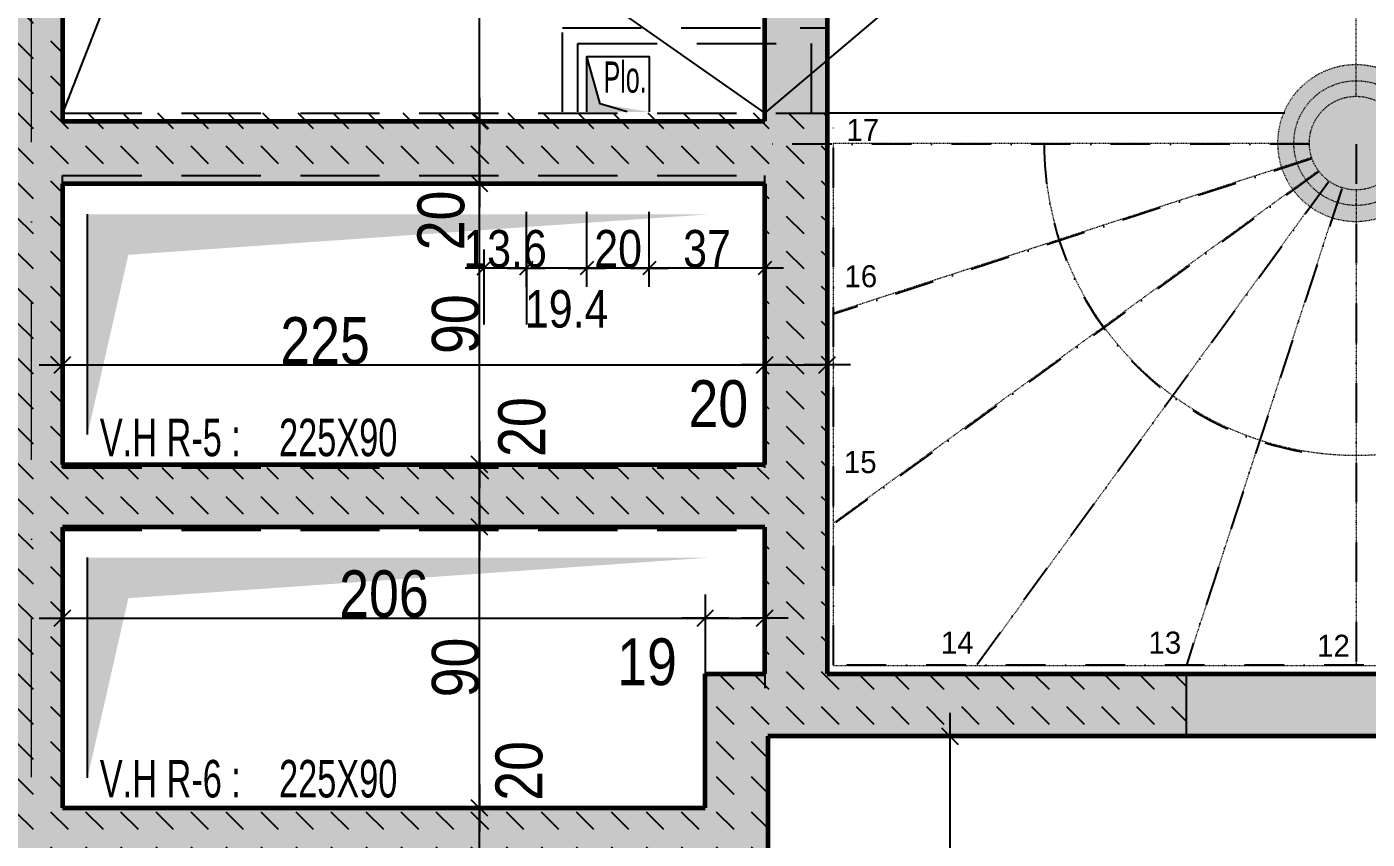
# Model space of a CAD drawing. Header units: millimetres. Extents: x 19188 to 26006, y -37354 to 0.
# Drawn here: x 20695.8 to 21125.3, y -35135 to -34874.7 of the extents above; entities that cross this region are included whole.
import ezdxf
from ezdxf.enums import TextEntityAlignment as Align

# ---------------------------------------------------------------- set-up
doc = ezdxf.new("R2010")
doc.units = ezdxf.units.MM
for name, pattern in [('CACHEX2', [19.05, 12.7, -6.35]), ('TIRETPTX2', [50.8, 25.4, -12.7, 0, -12.7]), ('VW-01', [0.41656, 0.20828, -0.20828])]:
    doc.linetypes.add(name, pattern=pattern)
for name, color, linetype in [('01_cote_gen', 4, 'Continuous'), ('01_linteaux', 2, 'Continuous'), ('01_murs_sup', 2, 'CACHEX2'), ('01_poch_murs', 253, 'Continuous'), ('01_resv', 32, 'Continuous'), ('01_texte', 230, 'Continuous'), ('AA_COTES', 2, 'Continuous')]:
    doc.layers.add(name, color=color, linetype=linetype)
for name, color, linetype, lineweight in [('01_murs_coup', 5, 'Continuous', 60), ('01_tram_axes', 2, 'TIRETPTX2', 9), ('_GAZELEC-RESERVATION 2', 6, 'Continuous', 18), ('B Aménagement intérieur', 7, 'Continuous', 5)]:
    doc.layers.add(name, color=color, linetype=linetype, lineweight=lineweight)
doc.styles.add('ARIAL NA', font='ARIALN.TTF')
doc.styles.add('Eurostile', font='')
doc.styles.add('STYLE2', font='ARIALN.TTF')
doc.styles.get('Eurostile').set_extended_font_data('Eurostile')
doc.dimstyles.new('JB50', dxfattribs={"dimscale": 0.1, "dimtxt": 150, "dimasz": 15, "dimexe": 0.1, "dimexo": 0.1, "dimgap": 0.09, "dimtad": 1, "dimdec": 1, "dimdsep": 46, "dimtxsty": 'STYLE2', "dimblk1": 'BOND_G', "dimblk2": 'BOND_D', "dimsah": 1, "dimcen": 1.5, "dimdle": 0.01, "dimse1": 1, "dimse2": 1, "dimclrd": 4, "dimclre": 2, "dimclrt": 6, "dimazin": 2, "dimtfac": 2.333333, "dimtdec": 1, "dimtix": 1, "dimtmove": 2, "dimatfit": 3, "dimldrblk": 'BOND_G', "dimfxl": 1, "dimtolj": 1, "dimtzin": 0, "dimarcsym": 0})
doc.dimstyles.new('JB50res', dxfattribs={"dimscale": 0.1, "dimtxt": 120, "dimasz": 12, "dimexe": 0.1, "dimexo": 0.1, "dimgap": 0.09, "dimtad": 1, "dimdec": 1, "dimdsep": 46, "dimtxsty": 'STYLE2', "dimblk1": 'BOND_G', "dimblk2": 'BOND_D', "dimsah": 1, "dimcen": 1.5, "dimdle": 0.01, "dimse1": 1, "dimse2": 1, "dimclrd": 4, "dimclre": 2, "dimclrt": 6, "dimazin": 2, "dimtfac": 2.333333, "dimtdec": 1, "dimtix": 1, "dimtmove": 2, "dimatfit": 3, "dimldrblk": 'BOND_G', "dimfxl": 1, "dimtolj": 1, "dimtzin": 0, "dimarcsym": 0})

# ---------------------------------------------------------------- blocks, each defined once
blk = doc.blocks.new('BOND_G')
at = {"layer": 'AA_COTES', "color": 0}
for p, q in [((0, -5), (0, 15)), ((5, 0), (-5, 0)), ((1.77, 1.77), (-1.77, -1.77))]:
    blk.add_line(p, q, dxfattribs=at)
blk = doc.blocks.new('BOND_D')
at = {"layer": 'AA_COTES', "color": 0}
for p, q in [((0, 5), (0, -15)), ((5, 0), (-5, 0)), ((-1.77, -1.77), (1.77, 1.77))]:
    blk.add_line(p, q, dxfattribs=at)
blk = doc.blocks.new('*D3092')
at = {"layer": '01_cote_gen', "color": 4, "lineweight": -2, "transparency": 16777216}
blk.add_line((20933.72, -34983.02), (20950.72, -34983.02), dxfattribs=at)
at = {"layer": 'Defpoints', "color": 0, "transparency": 16777216}
for p in [(20952.22, -34983.02), (20932.22, -34990.52), (20952.22, -34990.52)]:
    blk.add_point(p, dxfattribs=at)
at = {"layer": '01_cote_gen', "color": 4, "lineweight": -2, "transparency": 16777216, "xscale": 1.5, "yscale": 1.5, "zscale": 1.5, "rotation": 180}
blk.add_blockref('BOND_G', (20932.22, -34983.02), dxfattribs=at)
at = {"layer": '01_cote_gen', "color": 4, "lineweight": -2, "transparency": 16777216, "xscale": 1.5, "yscale": 1.5, "zscale": 1.5}
blk.add_blockref('BOND_D', (20952.22, -34983.02), dxfattribs=at)
at = {"layer": '01_cote_gen', "color": 6, "transparency": 16777216, "insert": (20917.35, -34995.54), "char_height": 15, "attachment_point": 5, "style": 'STYLE2'}
blk.add_mtext('\\A1;20', dxfattribs=at)
blk = doc.blocks.new('*D3093')
at = {"layer": '01_cote_gen', "color": 4, "lineweight": -2, "transparency": 16777216}
blk.add_line((20708.72, -35064.13), (20911.68, -35064.13), dxfattribs=at)
at = {"layer": 'Defpoints', "color": 0, "transparency": 16777216}
for p in [(20913.18, -35064.13), (20707.22, -35071.4), (20913.18, -35081.98)]:
    blk.add_point(p, dxfattribs=at)
at = {"layer": '01_cote_gen', "color": 4, "lineweight": -2, "transparency": 16777216, "xscale": 1.5, "yscale": 1.5, "zscale": 1.5, "rotation": 180}
blk.add_blockref('BOND_G', (20707.22, -35064.13), dxfattribs=at)
at = {"layer": '01_cote_gen', "color": 4, "lineweight": -2, "transparency": 16777216, "xscale": 1.5, "yscale": 1.5, "zscale": 1.5}
blk.add_blockref('BOND_D', (20913.18, -35064.13), dxfattribs=at)
at = {"layer": '01_cote_gen', "color": 6, "transparency": 16777216, "insert": (20810.2, -35056.46), "char_height": 15, "attachment_point": 5, "style": 'STYLE2'}
blk.add_mtext('\\A1;206', dxfattribs=at)
blk = doc.blocks.new('*D3094')
at = {"layer": '01_cote_gen', "color": 4, "lineweight": -2, "transparency": 16777216}
blk.add_line((20914.68, -35064.13), (20930.72, -35064.13), dxfattribs=at)
at = {"layer": 'Defpoints', "color": 0, "transparency": 16777216}
for p in [(20932.22, -35064.13), (20913.18, -35071.63), (20932.22, -35071.63)]:
    blk.add_point(p, dxfattribs=at)
at = {"layer": '01_cote_gen', "color": 4, "lineweight": -2, "transparency": 16777216, "xscale": 1.5, "yscale": 1.5, "zscale": 1.5, "rotation": 180}
blk.add_blockref('BOND_G', (20913.18, -35064.13), dxfattribs=at)
at = {"layer": '01_cote_gen', "color": 4, "lineweight": -2, "transparency": 16777216, "xscale": 1.5, "yscale": 1.5, "zscale": 1.5}
blk.add_blockref('BOND_D', (20932.22, -35064.13), dxfattribs=at)
at = {"layer": '01_cote_gen', "color": 6, "transparency": 16777216, "insert": (20894.52, -35078.25), "char_height": 15, "attachment_point": 5, "style": 'STYLE2'}
blk.add_mtext('\\A1;19', dxfattribs=at)
blk = doc.blocks.new('*D2945')
at = {"layer": '01_cote_gen', "color": 4, "lineweight": -2, "transparency": 16777216}
blk.add_line((20708.72, -34983.02), (20930.72, -34983.02), dxfattribs=at)
at = {"layer": 'Defpoints', "color": 0, "transparency": 16777216}
for p in [(20932.22, -34983.02), (20707.22, -34990.52), (20932.22, -34990.52)]:
    blk.add_point(p, dxfattribs=at)
at = {"layer": '01_cote_gen', "color": 4, "lineweight": -2, "transparency": 16777216, "xscale": 1.5, "yscale": 1.5, "zscale": 1.5, "rotation": 180}
blk.add_blockref('BOND_G', (20707.22, -34983.02), dxfattribs=at)
at = {"layer": '01_cote_gen', "color": 4, "lineweight": -2, "transparency": 16777216, "xscale": 1.5, "yscale": 1.5, "zscale": 1.5}
blk.add_blockref('BOND_D', (20932.22, -34983.02), dxfattribs=at)
at = {"layer": '01_cote_gen', "color": 6, "transparency": 16777216, "insert": (20791.34, -34975.35), "char_height": 15, "attachment_point": 5, "style": 'STYLE2'}
blk.add_mtext('\\A1;225', dxfattribs=at)
blk = doc.blocks.new('*D2946')
at = {"layer": '01_cote_gen', "color": 4, "lineweight": -2, "transparency": 16777216}
blk.add_line((20933.72, -34983.02), (20950.72, -34983.02), dxfattribs=at)
at = {"layer": 'Defpoints', "color": 0, "transparency": 16777216}
for p in [(20952.22, -34983.02), (20932.22, -34990.52), (20952.22, -34990.52)]:
    blk.add_point(p, dxfattribs=at)
at = {"layer": '01_cote_gen', "color": 4, "lineweight": -2, "transparency": 16777216, "xscale": 1.5, "yscale": 1.5, "zscale": 1.5, "rotation": 180}
blk.add_blockref('BOND_G', (20932.22, -34983.02), dxfattribs=at)
at = {"layer": '01_cote_gen', "color": 4, "lineweight": -2, "transparency": 16777216, "xscale": 1.5, "yscale": 1.5, "zscale": 1.5}
blk.add_blockref('BOND_D', (20952.22, -34983.02), dxfattribs=at)
at = {"layer": '01_cote_gen', "color": 6, "transparency": 16777216, "insert": (20917.35, -34995.54), "char_height": 15, "attachment_point": 5, "style": 'STYLE2'}
blk.add_mtext('\\A1;20', dxfattribs=at)
blk = doc.blocks.new('*D2947')
at = {"layer": '01_cote_gen', "color": 4, "lineweight": -2, "transparency": 16777216}
blk.add_line((20914.68, -35064.13), (20930.72, -35064.13), dxfattribs=at)
at = {"layer": 'Defpoints', "color": 0, "transparency": 16777216}
for p in [(20932.22, -35064.13), (20913.18, -35071.63), (20932.22, -35071.63)]:
    blk.add_point(p, dxfattribs=at)
at = {"layer": '01_cote_gen', "color": 4, "lineweight": -2, "transparency": 16777216, "xscale": 1.5, "yscale": 1.5, "zscale": 1.5, "rotation": 180}
blk.add_blockref('BOND_G', (20913.18, -35064.13), dxfattribs=at)
at = {"layer": '01_cote_gen', "color": 4, "lineweight": -2, "transparency": 16777216, "xscale": 1.5, "yscale": 1.5, "zscale": 1.5}
blk.add_blockref('BOND_D', (20932.22, -35064.13), dxfattribs=at)
at = {"layer": '01_cote_gen', "color": 6, "transparency": 16777216, "insert": (20894.52, -35078.25), "char_height": 15, "attachment_point": 5, "style": 'STYLE2'}
blk.add_mtext('\\A1;19', dxfattribs=at)
blk = doc.blocks.new('*D2949')
at = {"layer": '01_cote_gen', "color": 4, "lineweight": -2, "transparency": 16777216}
blk.add_line((20840.83, -34923.48), (20840.83, -34906.48), dxfattribs=at)
at = {"layer": 'Defpoints', "color": 0, "transparency": 16777216}
for p in [(20840.83, -34904.98), (20863.33, -34904.98), (20840.83, -34924.98)]:
    blk.add_point(p, dxfattribs=at)
at = {"layer": '01_cote_gen', "color": 4, "lineweight": -2, "transparency": 16777216, "xscale": 1.5, "yscale": 1.5, "zscale": 1.5}
for name, p, rotation in [('BOND_D', (20840.83, -34904.98), 90), ('BOND_G', (20840.83, -34924.98), 270)]:
    blk.add_blockref(name, p, dxfattribs=dict(at, rotation=rotation))
at = {"layer": '01_cote_gen', "color": 6, "transparency": 16777216, "insert": (20828.54, -34936.76), "char_height": 15, "attachment_point": 5, "rotation": 90, "style": 'STYLE2'}
blk.add_mtext('\\A1;20', dxfattribs=at)
blk = doc.blocks.new('*D2950')
at = {"layer": '01_cote_gen', "color": 4, "lineweight": -2, "transparency": 16777216}
blk.add_line((20840.83, -35013.48), (20840.83, -34926.48), dxfattribs=at)
at = {"layer": 'Defpoints', "color": 0, "transparency": 16777216}
for p in [(20840.83, -34924.98), (20863.33, -34924.98), (20840.83, -35014.98)]:
    blk.add_point(p, dxfattribs=at)
at = {"layer": '01_cote_gen', "color": 4, "lineweight": -2, "transparency": 16777216, "xscale": 1.5, "yscale": 1.5, "zscale": 1.5}
for name, p, rotation in [('BOND_D', (20840.83, -34924.98), 90), ('BOND_G', (20840.83, -35014.98), 270)]:
    blk.add_blockref(name, p, dxfattribs=dict(at, rotation=rotation))
at = {"layer": '01_cote_gen', "color": 6, "transparency": 16777216, "insert": (20833.16, -34969.98), "char_height": 15, "attachment_point": 5, "rotation": 90, "style": 'STYLE2'}
blk.add_mtext('\\A1;90', dxfattribs=at)
blk = doc.blocks.new('*D2951')
at = {"layer": '01_cote_gen', "color": 4, "lineweight": -2, "transparency": 16777216}
blk.add_line((20840.83, -35033.48), (20840.83, -35016.48), dxfattribs=at)
at = {"layer": 'Defpoints', "color": 0, "transparency": 16777216}
for p in [(20828.15, -35014.98), (20840.83, -35014.98), (20828.15, -35034.98)]:
    blk.add_point(p, dxfattribs=at)
at = {"layer": '01_cote_gen', "color": 4, "lineweight": -2, "transparency": 16777216, "xscale": 1.5, "yscale": 1.5, "zscale": 1.5}
for name, p, rotation in [('BOND_D', (20840.83, -35014.98), 90), ('BOND_G', (20840.83, -35034.98), 270)]:
    blk.add_blockref(name, p, dxfattribs=dict(at, rotation=rotation))
at = {"layer": '01_cote_gen', "color": 6, "transparency": 16777216, "insert": (20854.47, -35002.95), "char_height": 15, "attachment_point": 5, "rotation": 90, "style": 'STYLE2'}
blk.add_mtext('\\A1;20', dxfattribs=at)
blk = doc.blocks.new('*D2952')
at = {"layer": '01_cote_gen', "color": 4, "lineweight": -2, "transparency": 16777216}
blk.add_line((20840.83, -35123.48), (20840.83, -35036.48), dxfattribs=at)
at = {"layer": 'Defpoints', "color": 0, "transparency": 16777216}
for p in [(20840.83, -35034.98), (20875.36, -35034.98), (20858.62, -35124.98)]:
    blk.add_point(p, dxfattribs=at)
at = {"layer": '01_cote_gen', "color": 4, "lineweight": -2, "transparency": 16777216, "xscale": 1.5, "yscale": 1.5, "zscale": 1.5}
for name, p, rotation in [('BOND_D', (20840.83, -35034.98), 90), ('BOND_G', (20840.83, -35124.98), 270)]:
    blk.add_blockref(name, p, dxfattribs=dict(at, rotation=rotation))
at = {"layer": '01_cote_gen', "color": 6, "transparency": 16777216, "insert": (20833.16, -35079.98), "char_height": 15, "attachment_point": 5, "rotation": 90, "style": 'STYLE2'}
blk.add_mtext('\\A1;90', dxfattribs=at)
blk = doc.blocks.new('*D2953')
at = {"layer": '01_cote_gen', "color": 4, "lineweight": -2, "transparency": 16777216}
blk.add_line((20840.83, -35143.48), (20840.83, -35126.48), dxfattribs=at)
at = {"layer": 'Defpoints', "color": 0, "transparency": 16777216}
for p in [(20840.83, -35124.98), (20861.58, -35124.98), (20861.58, -35144.98)]:
    blk.add_point(p, dxfattribs=at)
at = {"layer": '01_cote_gen', "color": 4, "lineweight": -2, "transparency": 16777216, "xscale": 1.5, "yscale": 1.5, "zscale": 1.5}
for name, p, rotation in [('BOND_D', (20840.83, -35124.98), 90), ('BOND_G', (20840.83, -35144.98), 270)]:
    blk.add_blockref(name, p, dxfattribs=dict(at, rotation=rotation))
at = {"layer": '01_cote_gen', "color": 6, "transparency": 16777216, "insert": (20853.55, -35113.12), "char_height": 15, "attachment_point": 5, "rotation": 90, "style": 'STYLE2'}
blk.add_mtext('\\A1;20', dxfattribs=at)
blk = doc.blocks.new('*D2985')
at = {"layer": '01_cote_gen', "color": 4, "lineweight": -2, "ltscale": 0.1, "transparency": 16777216}
blk.add_line((20840.83, -34903.49), (20840.83, -34743.49), dxfattribs=at)
at = {"layer": 'Defpoints', "color": 0, "ltscale": 0.1, "transparency": 16777216}
for p in [(20840.83, -34741.99), (20900.72, -34741.99), (20893.29, -34904.99)]:
    blk.add_point(p, dxfattribs=at)
at = {"layer": '01_cote_gen', "color": 4, "lineweight": -2, "ltscale": 0.1, "transparency": 16777216, "xscale": 1.5, "yscale": 1.5, "zscale": 1.5}
for name, p, rotation in [('BOND_D', (20840.83, -34741.99), 90), ('BOND_G', (20840.83, -34904.99), 270)]:
    blk.add_blockref(name, p, dxfattribs=dict(at, rotation=rotation))
at = {"layer": '01_cote_gen', "color": 6, "ltscale": 0.1, "transparency": 16777216, "insert": (20833.16, -34851.21), "char_height": 15, "attachment_point": 5, "rotation": 90, "style": 'STYLE2'}
blk.add_mtext('\\A1;163', dxfattribs=at)
blk = doc.blocks.new('*D3049')
at = {"layer": '01_cote_gen', "color": 4, "lineweight": -2, "ltscale": 0.1, "transparency": 16777216}
blk.add_line((20991.55, -35103.49), (20991.55, -35328.48), dxfattribs=at)
at = {"layer": 'Defpoints', "color": 0, "ltscale": 0.1, "transparency": 16777216}
for p in [(20975.1, -35101.99), (20933.18, -35329.98), (20991.55, -35329.98)]:
    blk.add_point(p, dxfattribs=at)
at = {"layer": '01_cote_gen', "color": 4, "lineweight": -2, "ltscale": 0.1, "transparency": 16777216, "xscale": 1.5, "yscale": 1.5, "zscale": 1.5}
for name, p, rotation in [('BOND_G', (20991.55, -35101.99), 90), ('BOND_D', (20991.55, -35329.98), 270)]:
    blk.add_blockref(name, p, dxfattribs=dict(at, rotation=rotation))
at = {"layer": '01_cote_gen', "color": 6, "ltscale": 0.1, "transparency": 16777216, "insert": (20983.88, -35215.99), "char_height": 15, "attachment_point": 5, "rotation": 90, "style": 'STYLE2'}
blk.add_mtext('\\A1;228', dxfattribs=at)
blk = doc.blocks.new('*D3761')
at = {"layer": '01_cote_gen', "color": 4, "lineweight": -2, "ltscale": 0.1, "transparency": 16777216}
blk.add_line((20931.02, -34952.05), (20896.44, -34952.05), dxfattribs=at)
at = {"layer": 'Defpoints', "color": 0, "ltscale": 0.1, "transparency": 16777216}
for p in [(20895.24, -34897.4), (20932.22, -34924.99), (20895.24, -34952.05)]:
    blk.add_point(p, dxfattribs=at)
at = {"layer": '01_cote_gen', "color": 4, "lineweight": -2, "ltscale": 0.1, "transparency": 16777216, "xscale": 1.2, "yscale": 1.2, "zscale": 1.2, "rotation": 180}
blk.add_blockref('BOND_D', (20895.24, -34952.05), dxfattribs=at)
at = {"layer": '01_cote_gen', "color": 4, "lineweight": -2, "ltscale": 0.1, "transparency": 16777216, "xscale": 1.2, "yscale": 1.2, "zscale": 1.2}
blk.add_blockref('BOND_G', (20932.22, -34952.05), dxfattribs=at)
at = {"layer": '01_cote_gen', "color": 6, "ltscale": 0.1, "transparency": 16777216, "insert": (20913.73, -34945.91), "char_height": 12, "attachment_point": 5, "style": 'STYLE2'}
blk.add_mtext('\\A1;37', dxfattribs=at)
blk = doc.blocks.new('*D3762')
at = {"layer": '01_cote_gen', "color": 4, "lineweight": -2, "ltscale": 0.1, "transparency": 16777216}
blk.add_line((20894.04, -34952.05), (20876.44, -34952.05), dxfattribs=at)
at = {"layer": 'Defpoints', "color": 0, "ltscale": 0.1, "transparency": 16777216}
for p in [(20875.24, -34893.08), (20895.24, -34896.82), (20875.24, -34952.05)]:
    blk.add_point(p, dxfattribs=at)
at = {"layer": '01_cote_gen', "color": 4, "lineweight": -2, "ltscale": 0.1, "transparency": 16777216, "xscale": 1.2, "yscale": 1.2, "zscale": 1.2, "rotation": 180}
blk.add_blockref('BOND_D', (20875.24, -34952.05), dxfattribs=at)
at = {"layer": '01_cote_gen', "color": 4, "lineweight": -2, "ltscale": 0.1, "transparency": 16777216, "xscale": 1.2, "yscale": 1.2, "zscale": 1.2}
blk.add_blockref('BOND_G', (20895.24, -34952.05), dxfattribs=at)
at = {"layer": '01_cote_gen', "color": 6, "ltscale": 0.1, "transparency": 16777216, "insert": (20885.24, -34945.91), "char_height": 12, "attachment_point": 5, "style": 'STYLE2'}
blk.add_mtext('\\A1;20', dxfattribs=at)
blk = doc.blocks.new('*D3763')
at = {"layer": '01_cote_gen', "color": 4, "lineweight": -2, "ltscale": 0.1, "transparency": 16777216}
blk.add_line((20874.04, -34952.05), (20857.03, -34952.05), dxfattribs=at)
at = {"layer": 'Defpoints', "color": 0, "ltscale": 0.1, "transparency": 16777216}
for p in [(20855.83, -34896.53), (20875.24, -34896.53), (20855.83, -34952.05)]:
    blk.add_point(p, dxfattribs=at)
at = {"layer": '01_cote_gen', "color": 4, "lineweight": -2, "ltscale": 0.1, "transparency": 16777216, "xscale": 1.2, "yscale": 1.2, "zscale": 1.2, "rotation": 180}
blk.add_blockref('BOND_D', (20855.83, -34952.05), dxfattribs=at)
at = {"layer": '01_cote_gen', "color": 4, "lineweight": -2, "ltscale": 0.1, "transparency": 16777216, "xscale": 1.2, "yscale": 1.2, "zscale": 1.2}
blk.add_blockref('BOND_G', (20875.24, -34952.05), dxfattribs=at)
at = {"layer": '01_cote_gen', "color": 6, "ltscale": 0.1, "transparency": 16777216, "insert": (20868.74, -34965.16), "char_height": 12, "attachment_point": 5, "style": 'STYLE2'}
blk.add_mtext('\\A1;19.4', dxfattribs=at)
blk = doc.blocks.new('*D3764')
at = {"layer": '01_cote_gen', "color": 4, "lineweight": -2, "ltscale": 0.1, "transparency": 16777216}
for p, q in [((20841.04, -34952.05), (20839.84, -34952.05)), ((20855.83, -34952.05), (20842.24, -34952.05)), ((20857.03, -34952.05), (20858.23, -34952.05))]:
    blk.add_line(p, q, dxfattribs=at)
at = {"layer": 'Defpoints', "color": 0, "ltscale": 0.1, "transparency": 16777216}
for p in [(20842.24, -34897.4), (20855.83, -34897.4), (20842.24, -34952.05)]:
    blk.add_point(p, dxfattribs=at)
at = {"layer": '01_cote_gen', "color": 4, "lineweight": -2, "ltscale": 0.1, "transparency": 16777216, "xscale": 1.2, "yscale": 1.2, "zscale": 1.2}
blk.add_blockref('BOND_D', (20842.24, -34952.05), dxfattribs=at)
at = {"layer": '01_cote_gen', "color": 4, "lineweight": -2, "ltscale": 0.1, "transparency": 16777216, "xscale": 1.2, "yscale": 1.2, "zscale": 1.2, "rotation": 180}
blk.add_blockref('BOND_G', (20855.83, -34952.05), dxfattribs=at)
at = {"layer": '01_cote_gen', "color": 6, "ltscale": 0.1, "transparency": 16777216, "insert": (20849.03, -34945.91), "char_height": 12, "attachment_point": 5, "style": 'STYLE2'}
blk.add_mtext('\\A1;13.6', dxfattribs=at)

msp = doc.modelspace()

# ---------------------------------------------------------------- hatches: boundary and pattern name
at = {"layer": '01_murs_sup', "ltscale": 0.1}
h = msp.add_hatch(dxfattribs=at)
h.set_pattern_fill('DASH', color=256, scale=2.5, angle=135)
h.set_pattern_definition([(135, (2512.853, 4257.749), (-11.2253202, 9e-16), [7.9375, -7.9375])])
h.paths.add_polyline_path([(20707.22, -35124.98), (20707.22, -35035.98), (20932.22, -35035.98), (20932.22, -35082.6), (20913.18, -35082.6), (20913.18, -35124.98)], flags=16)
h.paths.add_polyline_path([(20707.22, -35015.98), (20707.22, -34922.37), (20932.22, -34922.37), (20932.22, -35015.98)], flags=16)
h.paths.add_polyline_path([(20540.53, -34993.58), (20475.57, -34993.58), (20475.57, -34922.37), (20540.53, -34922.37)], flags=16)
h.paths.add_polyline_path([(20501.1, -34979.64, -1), (20521.1, -34979.64, -1)], flags=0)
h.paths.add_polyline_path([(20504.6, -34979.64, -1), (20517.6, -34979.64, -1)], flags=0)
h.paths.add_polyline_path([(21308.22, -34929.98), (21292.22, -34929.98), (21292.22, -35082.6), (21177.34, -35082.6), (21177.34, -35100.6), (21308.22, -35100.6)])
h.paths.add_polyline_path([(21308.22, -34819.98), (21292.22, -34819.98), (21292.22, -34741.98), (21177.3, -34741.98), (21177.3, -34723.98), (21308.22, -34723.98)])
h.paths.add_polyline_path([(21067.3, -34723.98), (20952.22, -34723.98), (20952.22, -34741.98), (21067.3, -34741.98)])
h.paths.add_polyline_path([(20842.22, -34723.98), (20687.22, -34723.98), (20687.22, -34758.88), (20707.22, -34758.88), (20707.22, -34741.98), (20842.22, -34741.98)])
h.paths.add_polyline_path([(20488.39, -34973.54), (20533.95, -34973.54), (20533.95, -34948.33), (20488.39, -34948.33)], flags=8)
h.paths.add_polyline_path([(20947.22, -34880.09), (20947.22, -34902.37), (20872.38, -34902.37), (20872.38, -34880.09)])
h.paths.add_polyline_path([(20675.57, -35309.98), (20675.57, -35329.98), (20933.18, -35329.98), (20933.18, -35100.6), (21067.3, -35100.6), (21067.3, -35082.6), (20952.22, -35082.6), (20952.22, -34902.37), (20947.22, -34902.37), (20947.22, -34880.09), (20872.38, -34880.09), (20872.38, -34902.37), (20707.22, -34902.37), (20707.22, -34861.88), (20687.22, -34861.88), (20687.22, -35144.98), (20913.18, -35144.98), (20913.18, -35309.98)])
h.paths.add_polyline_path([(20457.57, -35144.98), (20475.57, -35144.98), (20475.57, -35011.58), (20558.53, -35011.58), (20558.53, -34902.37), (20457.57, -34902.37)])
h.paths.add_polyline_path([(20475.57, -35309.98), (20457.57, -35309.98), (20457.57, -35329.98), (20475.57, -35329.98)])
at = {"layer": '01_poch_murs', "ltscale": 0.1}
h = msp.add_hatch(color=256, dxfattribs=at)
h.dxf.hatch_style = 1
h.paths.add_polyline_path([(20637.22, -33952.01), (20540.22, -33952.01), (20540.22, -33752.01), (20540.22, -33952.01), (20437.22, -33952.01), (20437.22, -33968.01), (20540.22, -33968.01), (20540.22, -34613.01), (20558.22, -34613.01), (20558.22, -34579.01), (20934.22, -34579.01), (20934.22, -34560.98), (20558.22, -34561.01), (20558.22, -33968.01), (20637.22, -33968.01)])
h.paths.add_polyline_path([(20337.22, -33952.01), (20237.22, -33952.01), (20237.22, -33968.01), (20337.22, -33968.01)])
h.paths.add_polyline_path([(20037.22, -33952.01), (19924.22, -33952.01), (19924.22, -34424.01), (19940.22, -34424.01), (19940.22, -33968.01), (20037.22, -33968.01)])
h.paths.add_polyline_path([(21037.22, -33952.01), (20837.22, -33952.01), (20837.22, -33968.01), (21037.22, -33968.01)])
h.paths.add_polyline_path([(21308.22, -33752.01), (21292.22, -33752.01), (21292.22, -33952.01), (21292.22, -33952.01), (21137.22, -33952.01), (21137.22, -33968.01), (21292.22, -33968.01), (21292.22, -34561.01), (21036.22, -34561.01), (21036.22, -34579.01), (21308.22, -34578.99)])
h.paths.add_polyline_path([(21536.22, -33952.01), (21310.22, -33952.01), (21310.22, -34579.01), (21562.22, -34579.01), (21562.22, -34561.01), (21326.22, -34561.01), (21326.22, -33968.01), (21536.22, -33968.01)])
h.paths.add_polyline_path([(21794.22, -33952.01), (21636.22, -33952.01), (21636.22, -33968.01), (21794.22, -33968.01)])
h.paths.add_polyline_path([(22112.22, -33952.01), (21894.22, -33952.01), (21894.22, -33968.01), (22112.22, -33968.01)])
h.paths.add_polyline_path([(22349.22, -33952.01), (22212.22, -33952.01), (22212.22, -33968.01), (22333.22, -33968.01), (22333.22, -34019.01), (22349.22, -34019.01)])
h.paths.add_polyline_path([(22349.22, -34219.01), (22333.22, -34219.01), (22333.71, -34365.05), (22349.71, -34365.05)])
h.paths.add_polyline_path([(22349.71, -34465.05), (22333.71, -34465.05), (22333.22, -34635.01), (21907.22, -34635.01), (21907.22, -34570.01), (21887.22, -34570.01), (21887.22, -34635.01), (21721.22, -34635.01), (21721.22, -34561.01), (21664.22, -34561.01), (21664.22, -34579.01), (21703.22, -34579.01), (21703.22, -34709.01), (21664.22, -34709.01), (21664.22, -34727.01), (21721.22, -34727.01), (21721.22, -34653.01), (21887.22, -34653.01), (21887.22, -34718.01), (21907.22, -34718.01), (21907.22, -34653.01), (22333.22, -34653.01), (22333.22, -34823.01), (22349.22, -34823.01)])
h.paths.add_polyline_path([(21562.22, -34709.01), (21310.22, -34709.01), (21310.22, -35336.01), (21571.22, -35336.01), (21571.22, -35320.01), (21326.22, -35320.01), (21326.22, -34727.01), (21562.22, -34727.01)])
h.paths.add_polyline_path([(22349.22, -34923.01), (22333.22, -34923.01), (22333.22, -35019.01), (22349.22, -35019.01)])
h.paths.add_polyline_path([(20952.22, -34741.99), (20967.22, -34741.99), (20967.22, -34723.99), (20869.22, -34723.99), (20869.22, -34741.99), (20932.22, -34741.99), (20932.22, -34904.99), (20707.22, -34904.99), (20707.22, -34741.99), (20767.22, -34741.99), (20767.22, -34723.99), (20687.22, -34723.99), (20687.22, -35144.98), (20913.18, -35144.98), (20913.18, -35309.98), (20688.22, -35309.98), (20688.22, -35493.98), (20706.22, -35493.98), (20706.22, -35329.98), (20933.18, -35329.98), (20933.18, -35101.99), (21292.22, -35101.99), (21292.22, -35375.01), (21308.22, -35375.01), (21308.22, -34723.99), (21069.22, -34723.99), (21069.22, -34741.99), (21292.22, -34741.99), (21292.22, -35081.99), (20952.22, -35081.99)])
h.paths.add_polyline_path([(20932.22, -34924.99), (20932.22, -35014.99), (20707.22, -35014.99), (20707.22, -34924.99)], flags=16)
h.paths.add_polyline_path([(20932.22, -35034.99), (20932.22, -35081.99), (20913.18, -35081.99), (20913.18, -35124.98), (20707.22, -35124.98), (20707.22, -35034.99)], flags=16)
h.paths.add_polyline_path([(20558.22, -34715.01), (20540.22, -34715.01), (20540.22, -34779.01), (19940.22, -34779.01), (19940.22, -34524.01), (19924.22, -34524.01), (19924.22, -34924.01), (19940.22, -34924.01), (19940.22, -34797.01), (20540.22, -34797.01), (20540.22, -35203), (20558.22, -35203)])
h.paths.add_polyline_path([(20558.22, -35305), (20540.22, -35305), (20540.25, -35591.01), (19940.25, -35591.01), (19940.22, -35529.01), (19924.22, -35529.01), (19924.22, -35820.01), (19940.22, -35820.01), (19940.25, -35609.01), (20540.25, -35609.01), (20540.22, -35814.01), (20581.22, -35814.01), (20581.22, -35796.01), (20558.22, -35796.01)])
h.paths.add_polyline_path([(20706.22, -35595.98), (20688.22, -35595.98), (20688.22, -35796.01), (20683.22, -35796.01), (20683.22, -35814.01), (20688.22, -35814.01), (20688.22, -36205), (20457.22, -36205), (20457.22, -36223), (20688.22, -36223), (20688.22, -36381.01), (20928.22, -36381.01), (20928.22, -36645.01), (20673.22, -36645.01), (20673.22, -36661.01), (21006.22, -36661.01), (21006.22, -36645.01), (20944.22, -36645.01), (20944.22, -36381.01), (20962.22, -36381.01), (20962.22, -36365.01), (20706.22, -36365.01)])
h.paths.add_polyline_path([(21308.22, -35475.01), (21292.22, -35475.01), (21292.22, -35719.01), (21308.22, -35719.01)])
h.paths.add_polyline_path([(21308.22, -35819.01), (21292.22, -35819.01), (21292.22, -36019.01), (21308.22, -36019.01)])
h.paths.add_polyline_path([(21308.22, -36119.01), (21292.22, -36119.01), (21292.22, -36365.01), (21262.22, -36365.01), (21262.22, -36381.01), (21308.22, -36381.01)])
h.paths.add_polyline_path([(20303.22, -36365), (20265.22, -36365.01), (20265.22, -36381.01), (20287.22, -36381), (20287.22, -36645), (20226.22, -36645.01), (20226.22, -36661.01), (20326.22, -36661.01), (20326.22, -36645.01), (20303.22, -36645.01)])
h.paths.add_polyline_path([(19940.22, -36225.01), (19924.22, -36225.01), (19924.22, -36381.01), (19965.22, -36381.01), (19965.22, -36365.01), (19940.22, -36365.01)])
h.paths.add_polyline_path([(19940.22, -35920.01), (19924.22, -35920.01), (19924.22, -36125.01), (19940.22, -36125.01)])
h.paths.add_polyline_path([(20573.22, -36645.01), (20426.22, -36645.01), (20426.22, -36661.01), (20573.22, -36661.01)])
h.paths.add_polyline_path([(20939.22, -34760.38), (20939.36, -34760.38), (20939.36, -34749.79), (20939.22, -34749.79)], flags=16)
h.paths.add_polyline_path([(20292.02, -36497.71), (20292.02, -36466.48)], flags=16)
at = {"layer": 'B Aménagement intérieur', "linetype": 'VW-01', "lineweight": 5}
h = msp.add_hatch(color=2, dxfattribs=at)
edge = h.paths.add_edge_path()
edge.add_arc((21121.74, -34911.98), 25, 332.2924, 687.7076)
edge.add_line((21142.87, -34925.34), (21138.54, -34922.83))
edge.add_arc((21121.74, -34911.98), 20, -27.134, 327.134, ccw=False)
edge.add_line((21139.54, -34921.1), (21143.87, -34923.6))

# ---------------------------------------------------------------- linework, layer by layer
at = {"layer": '01_linteaux', "ltscale": 0.1}
msp.add_line((21098.83, -34902.37), (20952.22, -34902.37), dxfattribs=at)
at = {"layer": '01_linteaux', "linetype": 'TIRETPTX2', "ltscale": 0.5}
for p, q in [((20954.24, -35079.27), (20954.24, -34902.37)), ((21106.74, -34912.37), (20928.63, -34912.37)), ((21121.74, -34912.37), (21121.74, -35079.27)), ((21107.47, -34917), (20954.24, -34966.79)), ((21109.6, -34921.18), (20954.24, -35034.06)), ((21112.92, -34924.5), (21000.04, -35079.27)), ((21117.1, -34926.63), (21067.32, -35079.27)), ((21124.16, -35079.27), (20954.24, -35079.27))]:
    msp.add_line(p, q, dxfattribs=at)
msp.add_arc((21121.74, -34912.37), 100, 180, 259.9515, dxfattribs=at)
at = {"layer": '01_murs_coup'}
for p, q in [((20707.22, -34741.99), (20707.22, -34904.99)), ((20932.22, -34904.99), (20932.22, -34741.99)), ((20952.22, -34741.99), (20952.22, -35081.99)), ((20707.22, -34904.99), (20932.22, -34904.99)), ((20932.22, -34924.99), (20707.22, -34924.99)), ((20707.22, -34924.99), (20707.22, -35014.99)), ((20932.22, -35014.99), (20932.22, -34924.99)), ((20707.22, -35014.99), (20932.22, -35014.99)), ((20932.22, -35034.99), (20707.22, -35034.99)), ((20707.22, -35034.99), (20707.22, -35124.98)), ((20932.22, -35081.99), (20932.22, -35034.99)), ((20913.18, -35124.98), (20913.18, -35081.99)), ((20913.18, -35081.99), (20932.22, -35081.99)), ((20952.22, -35081.99), (21292.22, -35081.99)), ((21292.22, -35101.99), (20933.18, -35101.99)), ((20933.18, -35101.99), (20933.18, -35329.98)), ((20707.22, -35124.98), (20913.18, -35124.98))]:
    msp.add_line(p, q, dxfattribs=at)
at = {"layer": '01_murs_sup', "ltscale": 2}
for p, q in [((20707.22, -34902.37), (20707.22, -34861.88)), ((20707.22, -34902.37), (20707.22, -34861.88)), ((20867.38, -34875.09), (20952.22, -34875.09)), ((20867.38, -34901.97), (20867.38, -34875.09)), ((20867.38, -34901.97), (20867.38, -34875.09)), ((20952.22, -34902.37), (20952.22, -34875.09)), ((20952.22, -34902.37), (20952.22, -34875.09)), ((20872.38, -34880.09), (20947.22, -34880.09)), ((20872.38, -34880.09), (20947.22, -34880.09)), ((20872.38, -34901.97), (20872.38, -34880.09)), ((20872.38, -34901.97), (20872.38, -34880.09)), ((20947.22, -34902.37), (20947.22, -34880.09)), ((20947.22, -34902.37), (20947.22, -34880.09)), ((20707.22, -34902.37), (20952.22, -34902.37)), ((20707.22, -34902.37), (20952.22, -34902.37)), ((20952.22, -35081.99), (20952.22, -34902.37)), ((20952.22, -35081.99), (20952.22, -34902.37)), ((20707.22, -34922.37), (20932.22, -34922.37)), ((20707.22, -34922.37), (20932.22, -34922.37)), ((20707.22, -35015.98), (20707.22, -34922.37)), ((20707.22, -35015.98), (20707.22, -34922.37)), ((20932.22, -35015.98), (20932.22, -34922.37)), ((20932.22, -35015.98), (20932.22, -34922.37)), ((20707.22, -35015.98), (20932.22, -35015.98)), ((20707.22, -35015.98), (20932.22, -35015.98)), ((20707.22, -35124.98), (20707.22, -35035.98)), ((20707.22, -35124.98), (20707.22, -35035.98)), ((20707.22, -35035.98), (20932.22, -35035.98)), ((20707.22, -35035.98), (20932.22, -35035.98)), ((20932.22, -35081.99), (20932.22, -35035.98)), ((20932.22, -35081.99), (20932.22, -35035.98)), ((20932.22, -35081.99), (20913.18, -35081.99)), ((20932.22, -35081.99), (20913.18, -35081.99)), ((20913.18, -35081.99), (20913.18, -35124.98)), ((20913.18, -35081.99), (20913.18, -35124.98)), ((21067.3, -35081.99), (20952.22, -35081.99)), ((21067.3, -35081.99), (20952.22, -35081.99)), ((21067.3, -35081.99), (21067.3, -35101.99)), ((20933.18, -35101.99), (21067.3, -35101.99)), ((20933.18, -35101.99), (21067.3, -35101.99)), ((20933.18, -35108.6), (20933.18, -35101.99)), ((21067.3, -35101.99), (20933.18, -35101.99)), ((21067.3, -35101.99), (20933.18, -35101.99)), ((20933.18, -35101.99), (20933.18, -35329.98)), ((20933.18, -35101.99), (20933.18, -35329.98)), ((20913.18, -35124.98), (20707.22, -35124.98)), ((20913.18, -35124.98), (20707.22, -35124.98))]:
    msp.add_line(p, q, dxfattribs=at)
at = {"layer": '01_resv', "color": 253}
for p, q in [((20715.22, -35005.31), (20715.22, -34934.78)), ((20715.22, -35005.31), (20715.22, -34934.78)), ((20715.22, -35115.31), (20715.22, -35044.78)), ((20715.22, -35115.31), (20715.22, -35044.78))]:
    msp.add_line(p, q, dxfattribs=at)
at = {"layer": '01_resv'}
for points in [[(20875.24, -34901.97), (20875.24, -34884.19), (20895.24, -34884.19), (20895.24, -34902.01)], [(20888.16, -34901.97), (20879.46, -34899.36), (20875.24, -34884.19)]]:
    msp.add_lwpolyline(points, dxfattribs=at)
for points in [[(20875.24, -34884.19), (20875.24, -34901.97), (20879.46, -34899.36)], [(20875.24, -34901.97), (20895.24, -34901.97), (20879.46, -34899.36)]]:
    msp.add_solid(points, dxfattribs=at)
at = {"layer": '01_resv', "color": 253}
for points in [[(20715.22, -35005.31), (20715.22, -34934.78), (20728.3, -34947.77)], [(20715.22, -34934.78), (20914.53, -34934.78), (20728.3, -34947.77)], [(20715.22, -35005.31), (20715.22, -34934.78), (20728.3, -34947.77)], [(20715.22, -34934.78), (20914.53, -34934.78), (20728.3, -34947.77)], [(20715.22, -35044.78), (20914.53, -35044.78), (20728.3, -35057.77)], [(20715.22, -35115.31), (20715.22, -35044.78), (20728.3, -35057.77)], [(20715.22, -35044.78), (20914.53, -35044.78), (20728.3, -35057.77)], [(20715.22, -35044.78), (20914.53, -35044.78), (20728.3, -35057.77)], [(20715.22, -35115.31), (20715.22, -35044.78), (20728.3, -35057.77)], [(20715.22, -35044.78), (20914.53, -35044.78), (20728.3, -35057.77)]]:
    msp.add_solid(points, dxfattribs=at)
at = {"layer": '01_texte'}
for p, q in [((20932.22, -34902.37), (21121.74, -34741.98)), ((20742.24, -34812.54), (20707.22, -34902.37)), ((20804.2, -34812.54), (20932.22, -34902.37))]:
    msp.add_line(p, q, dxfattribs=at)
at = {"layer": '01_tram_axes', "color": 253, "ltscale": 2}
msp.add_line((20697.22, -36844), (20697.22, -33270.42), dxfattribs=at)
at = {"layer": '_GAZELEC-RESERVATION 2'}
msp.add_line((20932.22, -34922.37), (20932.22, -34992.89), dxfattribs=at)
at = {"layer": 'B Aménagement intérieur', "color": 2, "linetype": 'VW-01', "lineweight": 5}
for p, q in [((21121.74, -34896.98), (21121.74, -34741.98)), ((21107.47, -34916.61), (20954.24, -34966.4)), ((21109.6, -34920.8), (20954.24, -35033.67)), ((21112.92, -34924.11), (21000.04, -35079.48)), ((21117.1, -34926.24), (21067.32, -35079.48)), ((21121.74, -34926.98), (21121.74, -35079.48))]:
    msp.add_line(p, q, dxfattribs=at)
at = {"layer": 'B Aménagement intérieur', "color": 2, "linetype": 'VW-01', "lineweight": 5, "flags": 128}
msp.add_lwpolyline([(21121.74, -34744.48), (21289.24, -34744.48), (21289.24, -35079.48), (20954.24, -35079.48), (20954.24, -34911.98), (21106.74, -34911.98)], dxfattribs=at)
msp.add_lwpolyline([(21143.87, -34923.6, 49.979992), (21142.87, -34925.34), (21138.54, -34922.83, -39.974984), (21139.54, -34921.1)], format="xyb", close=True, dxfattribs=at)
at = {"layer": 'B Aménagement intérieur', "color": 2, "linetype": 'VW-01', "lineweight": 5}
msp.add_circle((21121.74, -34911.98), 15, dxfattribs=at)
for start, end in [(330.573, 90), (180, 329.4239)]:
    msp.add_arc((21121.74, -34911.98), 100, start, end, dxfattribs=at)

# ---------------------------------------------------------------- texts
at = {"layer": '01_linteaux', "style": 'Eurostile'}
for s, p in [('17', (20958.38, -34911.29)), ('16', (20957.75, -34958.15)), ('15', (20957.58, -35017.7)), ('14', (20988.67, -35075.54)), ('13', (21055.17, -35075.54))]:
    msp.add_text(s, height=7.056, rotation=0, dxfattribs=at).set_placement(p)
at = {"layer": '01_linteaux', "ltscale": 0.1, "insert": (21114.45, -35069.49), "char_height": 7.056, "attachment_point": 2, "rotation": 0, "line_spacing_factor": 0.894578, "style": 'Eurostile'}
msp.add_mtext('12', dxfattribs=at)
at = {"layer": '01_texte', "style": 'STYLE2', "width": 0.7}
msp.add_text('Plo.', height=10, dxfattribs=at).set_placement((20880.57, -34895.83))
at = {"layer": '01_texte', "style": 'ARIAL NA', "width": 0.8}
for s, p in [('V.H R-5 :    225X90', (20766.83, -35015.88)), ('V.H R-5 :    225X90', (20766.83, -35015.88)), ('V.H R-5 :    225X90', (20766.83, -35015.88)), ('V.H R-5 :    225X90', (20766.83, -35015.88)), ('V.H R-6 :    225X90', (20766.83, -35125.21)), ('V.H R-6 :    225X90', (20766.83, -35125.21)), ('V.H R-6 :    225X90', (20766.83, -35125.21))]:
    msp.add_text(s, height=12, dxfattribs=at).set_placement(p, align=Align.BOTTOM_CENTER)

# ---------------------------------------------------------------- dimensions: what is measured, and where the dimension line sits
at = {"layer": '01_cote_gen', "ltscale": 0.1}
dim = msp.add_linear_dim(base=(20840.83, -34741.99), p1=(20893.29, -34904.99), p2=(20900.72, -34741.99), angle=90, dimstyle='JB50', dxfattribs=at)
dim.commit()
dim.dimension.update_dxf_attribs({"geometry": '*D2985', "text_midpoint": (20833.16, -34851.21), "dimtype": 160})
dim = msp.add_linear_dim(base=(20855.83, -34952.05), p1=(20875.24, -34896.53), p2=(20855.83, -34896.53), dimstyle='JB50res', dxfattribs=at)
dim.commit()
dim.dimension.update_dxf_attribs({"geometry": '*D3763', "text_midpoint": (20868.74, -34965.16), "dimtype": 160})
for base, p1, p2, picture, middle in [((20875.24, -34952.05), (20895.24, -34896.82), (20875.24, -34893.08), '*D3762', (20885.24, -34945.91)), ((20842.24, -34952.05), (20855.83, -34897.4), (20842.24, -34897.4), '*D3764', (20849.03, -34945.91)), ((20895.24, -34952.05), (20932.22, -34924.99), (20895.24, -34897.4), '*D3761', (20913.73, -34945.91))]:
    dim = msp.add_linear_dim(base=base, p1=p1, p2=p2, dimstyle='JB50res', dxfattribs=at)
    dim.commit()
    dim.dimension.update_dxf_attribs({"geometry": picture, "text_midpoint": middle})
at = {"layer": '01_cote_gen'}
for base, p1, p2, picture, middle in [((20840.83, -34904.98), (20840.83, -34924.98), (20863.33, -34904.98), '*D2949', (20828.54, -34936.76)), ((20840.83, -35014.98), (20828.15, -35034.98), (20828.15, -35014.98), '*D2951', (20854.47, -35002.95)), ((20840.83, -35124.98), (20861.58, -35144.98), (20861.58, -35124.98), '*D2953', (20853.55, -35113.12))]:
    dim = msp.add_linear_dim(base=base, p1=p1, p2=p2, angle=90, dimstyle='JB50', dxfattribs=at)
    dim.commit()
    dim.dimension.update_dxf_attribs({"geometry": picture, "text_midpoint": middle, "dimtype": 160})
for base, p1, p2, picture, middle in [((20840.83, -34924.98), (20840.83, -35014.98), (20863.33, -34924.98), '*D2950', (20833.16, -34969.98)), ((20840.83, -35034.98), (20858.62, -35124.98), (20875.36, -35034.98), '*D2952', (20833.16, -35079.98))]:
    dim = msp.add_linear_dim(base=base, p1=p1, p2=p2, angle=90, dimstyle='JB50', dxfattribs=at)
    dim.commit()
    dim.dimension.update_dxf_attribs({"geometry": picture, "text_midpoint": middle})
for base, p1, p2, picture, middle in [((20932.22, -34983.02), (20707.22, -34990.52), (20932.22, -34990.52), '*D2945', (20791.34, -34975.35)), ((20952.22, -34983.02), (20932.22, -34990.52), (20952.22, -34990.52), '*D3092', (20917.35, -34995.54)), ((20952.22, -34983.02), (20932.22, -34990.52), (20952.22, -34990.52), '*D2946', (20917.35, -34995.54)), ((20932.22, -35064.13), (20913.18, -35071.63), (20932.22, -35071.63), '*D3094', (20894.52, -35078.25)), ((20932.22, -35064.13), (20913.18, -35071.63), (20932.22, -35071.63), '*D2947', (20894.52, -35078.25))]:
    dim = msp.add_linear_dim(base=base, p1=p1, p2=p2, dimstyle='JB50', dxfattribs=at)
    dim.commit()
    dim.dimension.update_dxf_attribs({"geometry": picture, "text_midpoint": middle, "dimtype": 160})
dim = msp.add_linear_dim(base=(20913.18, -35064.13), p1=(20707.22, -35071.4), p2=(20913.18, -35081.98), dimstyle='JB50', dxfattribs=at)
dim.commit()
dim.dimension.update_dxf_attribs({"geometry": '*D3093', "text_midpoint": (20810.2, -35056.46)})
at = {"layer": '01_cote_gen', "ltscale": 0.1}
dim = msp.add_linear_dim(base=(20991.55, -35329.98), p1=(20975.1, -35101.99), p2=(20933.18, -35329.98), angle=90, dimstyle='JB50', dxfattribs=at)
dim.commit()
dim.dimension.update_dxf_attribs({"geometry": '*D3049', "text_midpoint": (20983.88, -35215.99)})

doc.saveas('drawing.dxf')
